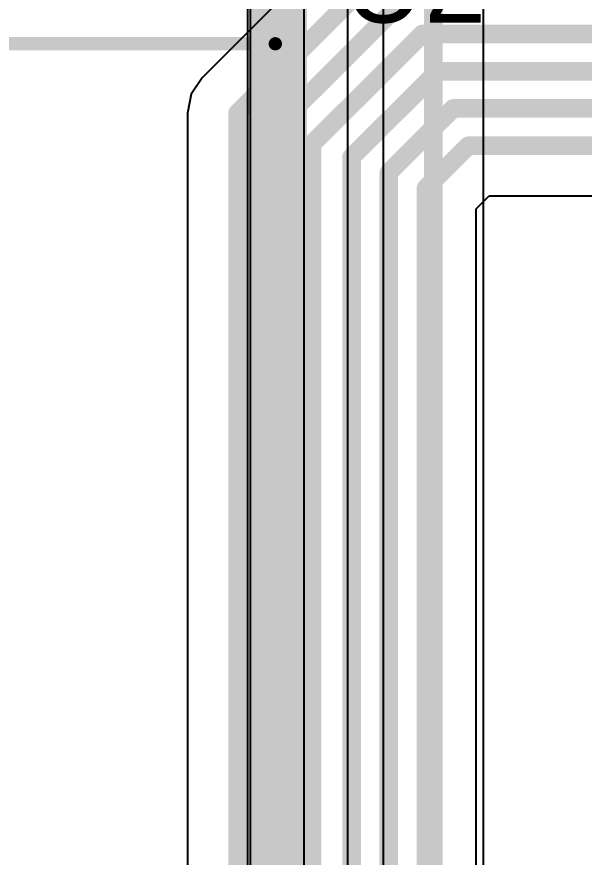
# Model space of a CAD drawing. Header units: inches. Extents: x -0.14 to 3.84, y -0.14 to 3.05.
# Drawn here: x 1.1881 to 1.4014, y 0.9323 to 1.2485 of the extents above; entities that cross this region are included whole.
import ezdxf

# ---------------------------------------------------------------- set-up
doc = ezdxf.new("R2010")
doc.units = ezdxf.units.IN
doc.header["$MEASUREMENT"] = 0
for name, color, linetype in [('Bottom Layer', 5, 'Continuous'), ('Power Layer', 16, 'Continuous'), ('Top Layer', 1, 'Continuous'), ('Top Overlay', 2, 'Continuous'), ('Top Paste', 8, 'Continuous'), ('Top Solder', 216, 'Continuous')]:
    doc.layers.add(name, color=color, linetype=linetype)
doc.styles.add('Arial', font='', dxfattribs={"height": 0.2})
doc.styles.get('Arial').set_extended_font_data('Arial')

# ---------------------------------------------------------------- blocks, each defined once
blk = doc.blocks.new('SOT_223_6__29')
at = {"layer": 'Top Layer'}
for points in [[(-0.0689, 0.16535), (0.0689, 0.16535), (0.0689, 0.07874), (-0.0689, 0.07874)], [(-0.11083, -0.07972), (-0.08917, -0.07972), (-0.08917, -0.16437), (-0.11083, -0.16437)], [(-0.06083, -0.07972), (-0.03917, -0.07972), (-0.03917, -0.16437), (-0.06083, -0.16437)], [(-0.01083, -0.07972), (0.01083, -0.07972), (0.01083, -0.16437), (-0.01083, -0.16437)], [(0.03917, -0.07972), (0.06083, -0.07972), (0.06083, -0.16437), (0.03917, -0.16437)], [(0.08917, -0.07972), (0.11083, -0.07972), (0.11083, -0.16437), (0.08917, -0.16437)]]:
    blk.add_hatch(color=1, dxfattribs=at).paths.add_polyline_path(points)
at = {"layer": 'Top Paste'}
for points in [[(-0.0689, 0.16535), (0.0689, 0.16535), (0.0689, 0.07874), (-0.0689, 0.07874)], [(-0.11083, -0.07972), (-0.08917, -0.07972), (-0.08917, -0.16437), (-0.11083, -0.16437)], [(-0.06083, -0.07972), (-0.03917, -0.07972), (-0.03917, -0.16437), (-0.06083, -0.16437)], [(-0.01083, -0.07972), (0.01083, -0.07972), (0.01083, -0.16437), (-0.01083, -0.16437)], [(0.03917, -0.07972), (0.06083, -0.07972), (0.06083, -0.16437), (0.03917, -0.16437)], [(0.08917, -0.07972), (0.11083, -0.07972), (0.11083, -0.16437), (0.08917, -0.16437)]]:
    blk.add_hatch(color=8, dxfattribs=at).paths.add_polyline_path(points)
at = {"layer": 'Top Solder'}
for points in [[(-0.0729, 0.16935), (0.0729, 0.16935), (0.0729, 0.07474), (-0.0729, 0.07474)], [(-0.11483, -0.07572), (-0.08517, -0.07572), (-0.08517, -0.16837), (-0.11483, -0.16837)], [(-0.06483, -0.07572), (-0.03517, -0.07572), (-0.03517, -0.16837), (-0.06483, -0.16837)], [(-0.01483, -0.07572), (0.01483, -0.07572), (0.01483, -0.16837), (-0.01483, -0.16837)], [(0.03517, -0.07572), (0.06483, -0.07572), (0.06483, -0.16837), (0.03517, -0.16837)], [(0.08517, -0.07572), (0.11483, -0.07572), (0.11483, -0.16837), (0.08517, -0.16837)]]:
    blk.add_hatch(color=216, dxfattribs=at).paths.add_polyline_path(points)
at = {"layer": 'Top Overlay'}
for points in [[(-0.131, -0.07374, 0.005, 0.005, 0), (-0.131, 0.07243, 0.005, 0.005, 0)], [(-0.07594, 0.07243, 0.005, 0.005, 0), (-0.131, 0.07243, 0.005, 0.005, 0)], [(0.131, 0.07243, 0.005, 0.005, 0), (0.07593, 0.07243, 0.005, 0.005, 0)], [(0.131, -0.07374, 0.005, 0.005, 0), (0.131, 0.07243, 0.005, 0.005, 0)], [(-0.11776, -0.07374, 0.005, 0.005, 0), (-0.131, -0.07374, 0.005, 0.005, 0)], [(0.131, -0.07374, 0.005, 0.005, 0), (0.11776, -0.07374, 0.005, 0.005, 0)], [(-0.10376, -0.17767, 0.00787, 0.00787, 0), (-0.09876, -0.17267, 0.00787, 0.00787, 0)], [(-0.09376, -0.17767, 0.00787, 0.00787, 0), (-0.09876, -0.17267, 0.00787, 0.00787, 0)], [(-0.09376, -0.17767, 0.00787, 0.00787, 0), (-0.10376, -0.17767, 0.00787, 0.00787, 0)]]:
    blk.add_lwpolyline(points, format="xyseb", dxfattribs=at)
for points in [[(-0.13225, 0.07243, 0.0025, 0.0025, 1), (-0.12975, 0.07243, 0.0025, 0.0025, 1)], [(-0.13225, 0.07243, 0.0025, 0.0025, 1), (-0.12975, 0.07243, 0.0025, 0.0025, 1)], [(-0.07719, 0.07243, 0.0025, 0.0025, 1), (-0.07469, 0.07243, 0.0025, 0.0025, 1)], [(0.07468, 0.07243, 0.0025, 0.0025, 1), (0.07718, 0.07243, 0.0025, 0.0025, 1)], [(0.12975, 0.07243, 0.0025, 0.0025, 1), (0.13225, 0.07243, 0.0025, 0.0025, 1)], [(0.12975, 0.07243, 0.0025, 0.0025, 1), (0.13225, 0.07243, 0.0025, 0.0025, 1)], [(-0.13225, -0.07374, 0.0025, 0.0025, 1), (-0.12975, -0.07374, 0.0025, 0.0025, 1)], [(-0.13225, -0.07374, 0.0025, 0.0025, 1), (-0.12975, -0.07374, 0.0025, 0.0025, 1)], [(-0.11901, -0.07374, 0.0025, 0.0025, 1), (-0.11651, -0.07374, 0.0025, 0.0025, 1)], [(0.11651, -0.07374, 0.0025, 0.0025, 1), (0.11901, -0.07374, 0.0025, 0.0025, 1)], [(0.12975, -0.07374, 0.0025, 0.0025, 1), (0.13225, -0.07374, 0.0025, 0.0025, 1)], [(0.12975, -0.07374, 0.0025, 0.0025, 1), (0.13225, -0.07374, 0.0025, 0.0025, 1)], [(-0.10073, -0.17267, 0.00394, 0.00394, 1), (-0.09679, -0.17267, 0.00394, 0.00394, 1)], [(-0.10073, -0.17267, 0.00394, 0.00394, 1), (-0.09679, -0.17267, 0.00394, 0.00394, 1)], [(-0.10573, -0.17767, 0.00394, 0.00394, 1), (-0.10179, -0.17767, 0.00394, 0.00394, 1)], [(-0.10573, -0.17767, 0.00394, 0.00394, 1), (-0.10179, -0.17767, 0.00394, 0.00394, 1)], [(-0.09573, -0.17767, 0.00394, 0.00394, 1), (-0.09179, -0.17767, 0.00394, 0.00394, 1)], [(-0.09573, -0.17767, 0.00394, 0.00394, 1), (-0.09179, -0.17767, 0.00394, 0.00394, 1)]]:
    blk.add_lwpolyline(points, format="xyseb", close=True, dxfattribs=at)

msp = doc.modelspace()

# ---------------------------------------------------------------- linework, layer by layer
at = {"layer": 'Bottom Layer'}
for p, q in [((1.27489, 1.39043), (1.27489, 0.58988)), ((1.31261, 0.58988), (1.31261, 1.38262)), ((1.32589, 1.377), (1.32589, 0.5897)), ((1.36361, 0.5897), (1.36361, 1.36919))]:
    msp.add_line(p, q, dxfattribs=at)
for points in [[(1.29375, 0.57083, 0.007, 0.007, 0), (1.29375, 1.39043, 0.007, 0.007, 0)], [(1.34475, 0.57065, 0.007, 0.007, 0), (1.34475, 1.377, 0.007, 0.007, 0)]]:
    msp.add_lwpolyline(points, format="xyseb", dxfattribs=at)
at = {"layer": 'Power Layer'}
for p, q in [((1.29609, 0.67531), (1.29609, 1.48263)), ((1.27591, 1.47255), (1.27591, 0.6812))]:
    msp.add_line(p, q, dxfattribs=at)
msp.add_lwpolyline([(1.286, 0.67531, 0.02, 0.02, 0), (1.286, 1.97715, 0.02, 0.02, 0)], format="xyseb", dxfattribs=at)
at = {"layer": 'Top Layer'}
for p, q in [((1.31558, 1.28334), (1.25777, 1.22553)), ((1.25777, 1.22553), (1.25368, 1.21941)), ((1.25368, 1.21941), (1.25224, 1.21219)), ((1.25224, 1.21219), (1.25224, 0.72256)), ((1.36082, 1.17624), (1.36572, 1.18114)), ((1.36572, 1.18114), (1.57502, 1.18114)), ((1.36082, 0.90962), (1.36082, 1.17624))]:
    msp.add_line(p, q, dxfattribs=at)
for points in [[(1.2711, 1.21219, 0.007, 0.007, 0), (1.32891, 1.27, 0.007, 0.007, 0)], [(1.2851, 1.20639, 0.007, 0.007, 0), (1.33471, 1.256, 0.007, 0.007, 0)], [(1.2991, 1.20059, 0.007, 0.007, 0), (1.34051, 1.242, 0.007, 0.007, 0)], [(1.34051, 1.242, 0.007, 0.007, 0), (1.55762, 1.242, 0.007, 0.007, 0)], [(1.31396, 1.19565, 0.007, 0.007, 0), (1.34631, 1.228, 0.007, 0.007, 0)], [(1.34631, 1.228, 0.007, 0.007, 0), (1.56342, 1.228, 0.007, 0.007, 0)], [(1.32796, 1.18985, 0.007, 0.007, 0), (1.35211, 1.214, 0.007, 0.007, 0)], [(1.35211, 1.214, 0.007, 0.007, 0), (1.56922, 1.214, 0.007, 0.007, 0)], [(1.2711, 0.72256, 0.007, 0.007, 0), (1.2711, 1.21219, 0.007, 0.007, 0)], [(1.2851, 0.74253, 0.007, 0.007, 0), (1.2851, 1.20639, 0.007, 0.007, 0)], [(1.2991, 0.76222, 0.007, 0.007, 0), (1.2991, 1.20059, 0.007, 0.007, 0)], [(1.34196, 1.18405, 0.007, 0.007, 0), (1.35791, 1.2, 0.007, 0.007, 0)], [(1.35791, 1.2, 0.007, 0.007, 0), (1.57502, 1.2, 0.007, 0.007, 0)], [(1.31396, 0.78, 0.007, 0.007, 0), (1.31396, 1.19565, 0.007, 0.007, 0)], [(1.32796, 0.87974, 0.007, 0.007, 0), (1.32796, 1.18985, 0.007, 0.007, 0)], [(1.34196, 0.89883, 0.007, 0.007, 0), (1.34196, 1.18405, 0.007, 0.007, 0)]]:
    msp.add_lwpolyline(points, format="xyseb", dxfattribs=at)
for points in [[(1.33876, 1.242, 0.0035, 0.0035, 1), (1.34226, 1.242, 0.0035, 0.0035, 1)], [(1.33876, 1.242, 0.0035, 0.0035, 1), (1.34226, 1.242, 0.0035, 0.0035, 1)], [(1.34456, 1.228, 0.0035, 0.0035, 1), (1.34806, 1.228, 0.0035, 0.0035, 1)], [(1.34456, 1.228, 0.0035, 0.0035, 1), (1.34806, 1.228, 0.0035, 0.0035, 1)], [(1.35036, 1.214, 0.0035, 0.0035, 1), (1.35386, 1.214, 0.0035, 0.0035, 1)], [(1.35036, 1.214, 0.0035, 0.0035, 1), (1.35386, 1.214, 0.0035, 0.0035, 1)], [(1.26935, 1.21219, 0.0035, 0.0035, 1), (1.27285, 1.21219, 0.0035, 0.0035, 1)], [(1.26935, 1.21219, 0.0035, 0.0035, 1), (1.27285, 1.21219, 0.0035, 0.0035, 1)], [(1.28335, 1.20639, 0.0035, 0.0035, 1), (1.28685, 1.20639, 0.0035, 0.0035, 1)], [(1.28335, 1.20639, 0.0035, 0.0035, 1), (1.28685, 1.20639, 0.0035, 0.0035, 1)], [(1.29735, 1.20059, 0.0035, 0.0035, 1), (1.30085, 1.20059, 0.0035, 0.0035, 1)], [(1.29735, 1.20059, 0.0035, 0.0035, 1), (1.30085, 1.20059, 0.0035, 0.0035, 1)], [(1.35616, 1.2, 0.0035, 0.0035, 1), (1.35966, 1.2, 0.0035, 0.0035, 1)], [(1.35616, 1.2, 0.0035, 0.0035, 1), (1.35966, 1.2, 0.0035, 0.0035, 1)], [(1.31221, 1.19565, 0.0035, 0.0035, 1), (1.31571, 1.19565, 0.0035, 0.0035, 1)], [(1.31221, 1.19565, 0.0035, 0.0035, 1), (1.31571, 1.19565, 0.0035, 0.0035, 1)], [(1.32621, 1.18985, 0.0035, 0.0035, 1), (1.32971, 1.18985, 0.0035, 0.0035, 1)], [(1.32621, 1.18985, 0.0035, 0.0035, 1), (1.32971, 1.18985, 0.0035, 0.0035, 1)], [(1.34021, 1.18405, 0.0035, 0.0035, 1), (1.34371, 1.18405, 0.0035, 0.0035, 1)], [(1.34021, 1.18405, 0.0035, 0.0035, 1), (1.34371, 1.18405, 0.0035, 0.0035, 1)]]:
    msp.add_lwpolyline(points, format="xyseb", close=True, dxfattribs=at)

# ---------------------------------------------------------------- block references
at = {"rotation": 270}
msp.add_blockref('SOT_223_6__29', (1.21287, 1.36934), dxfattribs=at)

# ---------------------------------------------------------------- texts
at = {"layer": 'Top Overlay', "style": 'Arial'}
msp.add_text('U2', height=0.03, dxfattribs=at).set_placement((1.31102, 1.24634))

doc.saveas('drawing.dxf')
